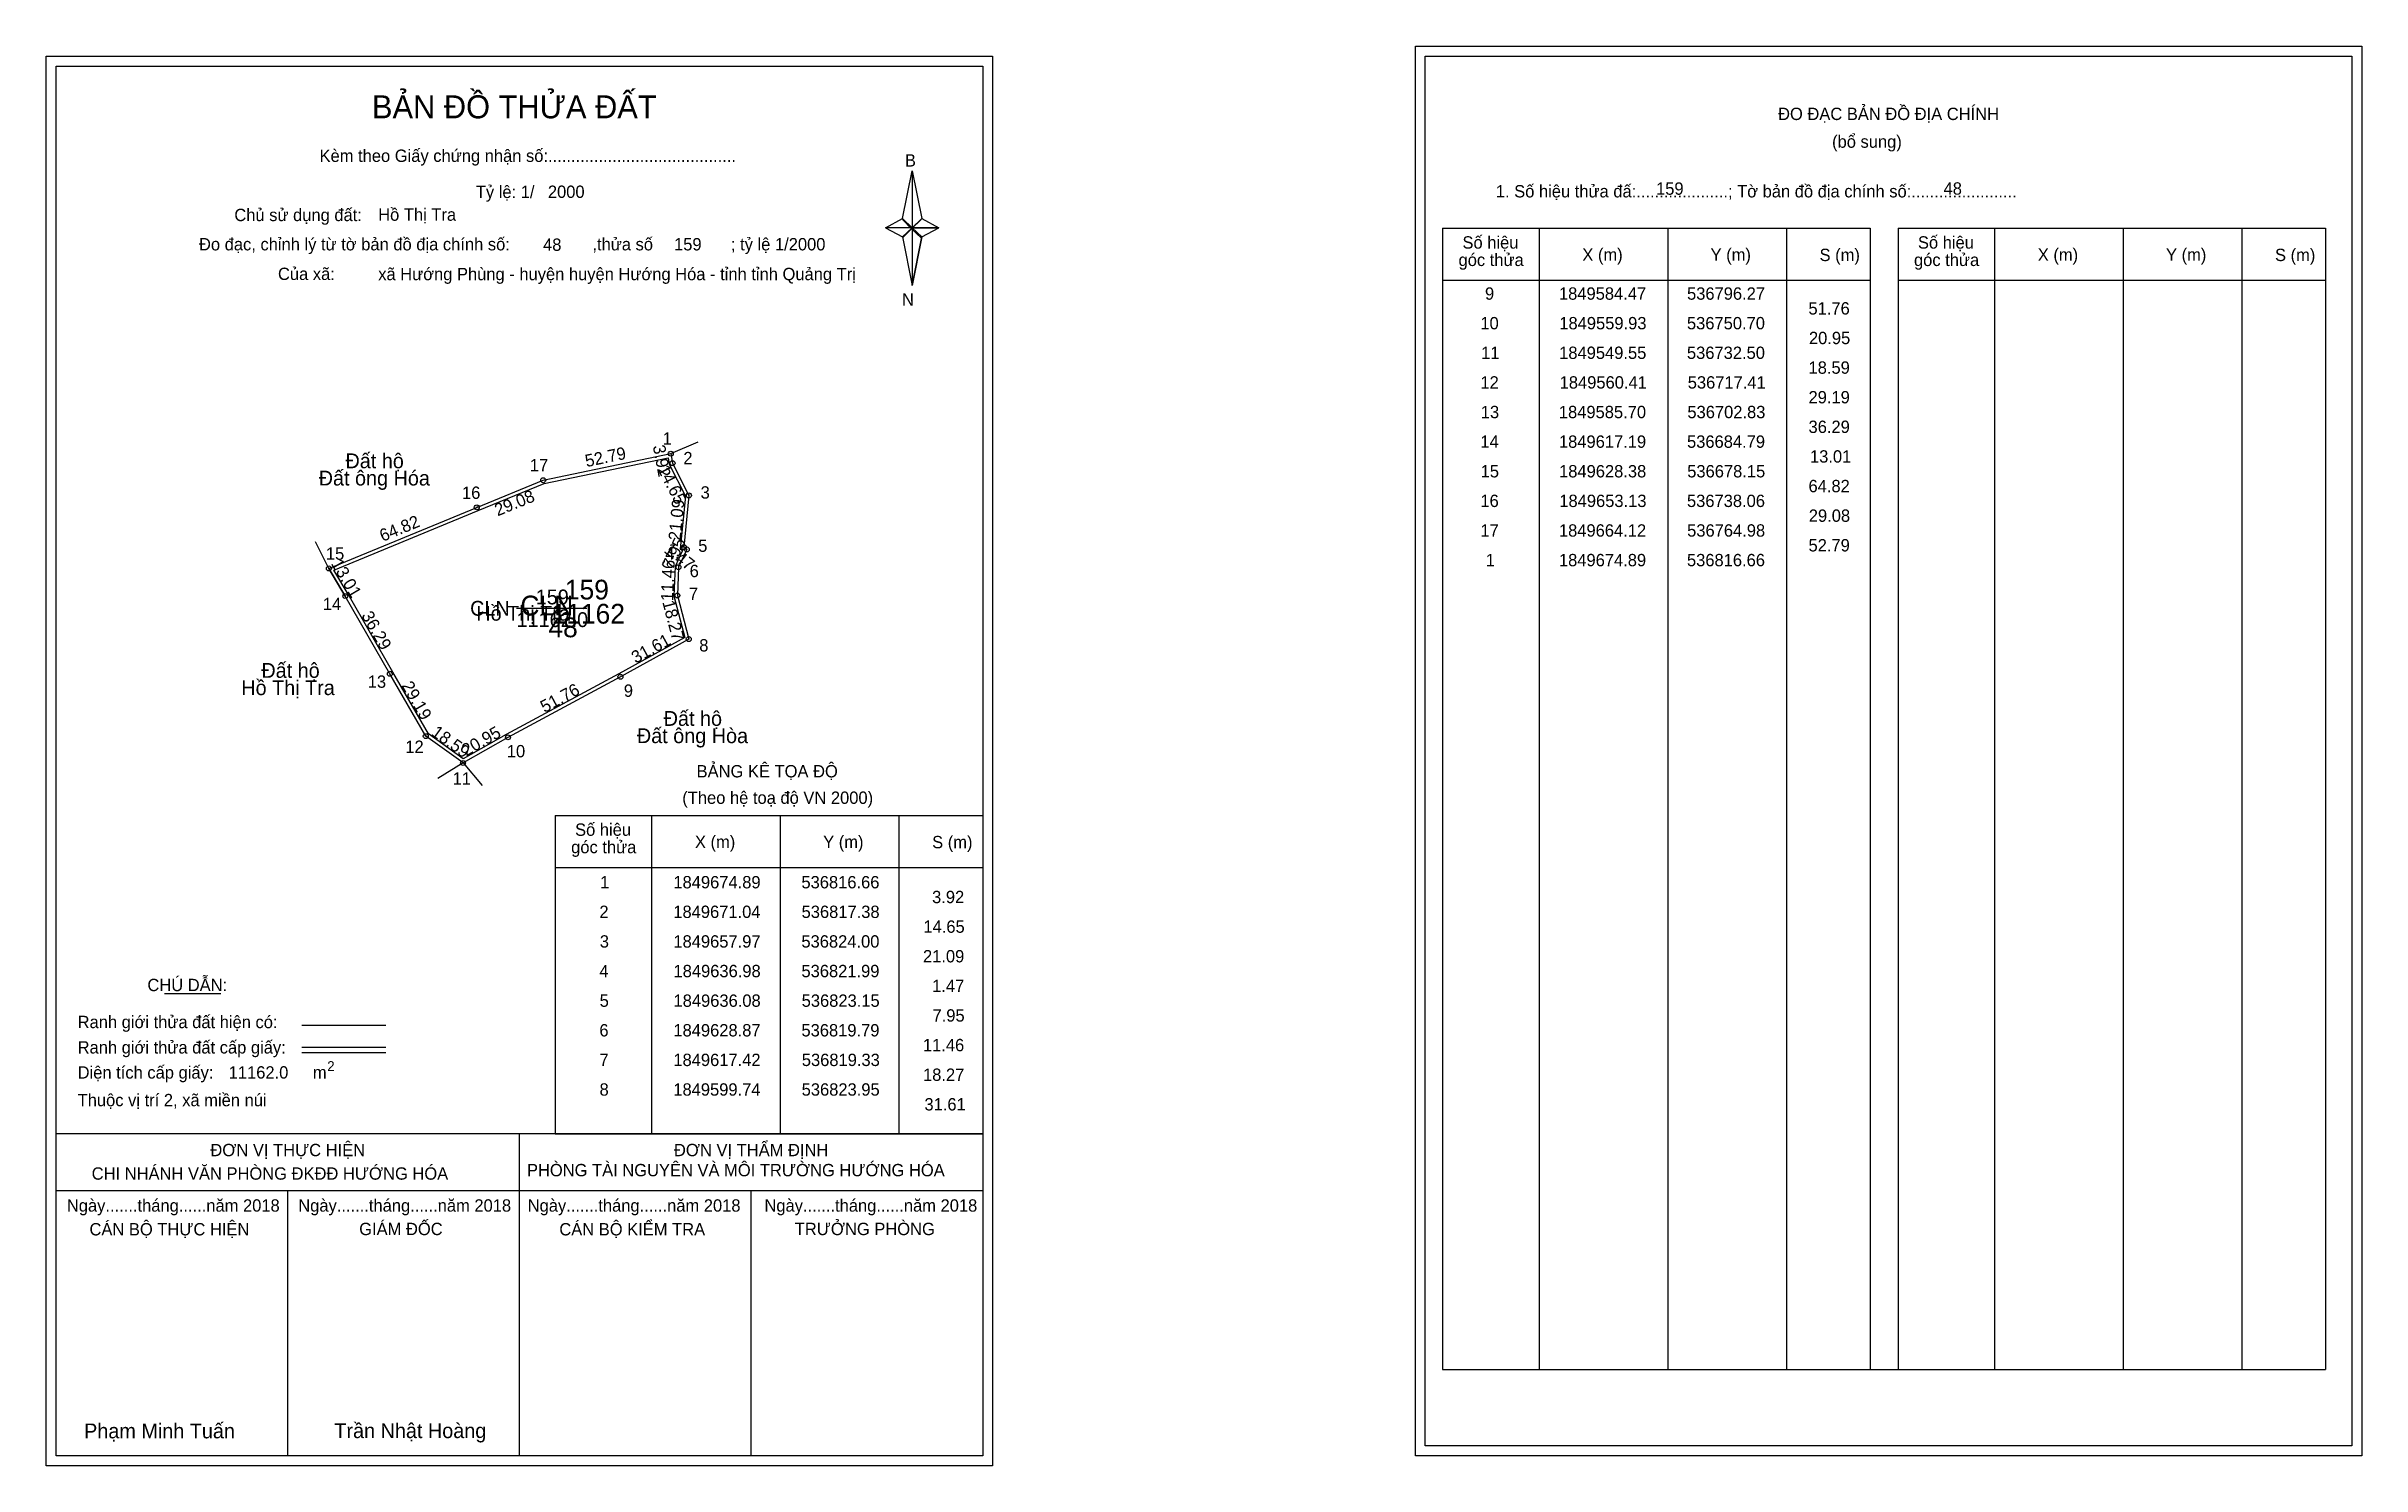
# Model space of a CAD drawing. Extents: x 536564 to 537502, y 1849265 to 1849840.
import ezdxf

# ---------------------------------------------------------------- set-up
doc = ezdxf.new("R2010")
doc.units = 0
for name, color, linetype in [('Level 1', 7, 'Continuous'), ('Level 10', 7, 'Continuous'), ('Level 11', 7, 'Continuous'), ('Level 13', 7, 'Continuous'), ('Level 2', 7, 'Continuous'), ('Level 27', 7, 'Continuous'), ('Level 3', 7, 'Continuous'), ('Level 36', 7, 'Continuous'), ('Level 4', 7, 'Continuous'), ('Level 49', 7, 'Continuous'), ('Level 5', 7, 'Continuous'), ('Level 53', 7, 'Continuous'), ('Level 55', 7, 'Continuous'), ('Level 6', 7, 'Continuous'), ('Level 63', 7, 'Continuous'), ('Level 7', 7, 'Continuous'), ('Level 9', 7, 'Continuous')]:
    doc.layers.add(name, color=color, linetype=linetype)

msp = doc.modelspace()

# ---------------------------------------------------------------- linework, layer by layer
at = {"layer": 'Level 1'}
for p, q in [((536567.67, 1849831.95), (536567.67, 1849831.95)), ((537122.31, 1849835.95), (537122.31, 1849835.95)), ((536910.51, 1849770.18), (536914.45, 1849789.46)), ((536914.45, 1849789.46), (536914.45, 1849766.41)), ((536914.45, 1849789.46), (536918.38, 1849770.18)), ((536903.62, 1849766.41), (536910.51, 1849770.18)), ((536910.51, 1849770.18), (536914.45, 1849766.41)), ((536914.15, 1849765.98), (536910.51, 1849769.74)), ((536914.45, 1849766.41), (536910.51, 1849762.73)), ((536914.15, 1849765.98), (536910.51, 1849762.29)), ((536910.51, 1849762.29), (536914.15, 1849765.98)), ((536910.51, 1849762.73), (536914.45, 1849743.01)), ((536918.09, 1849769.74), (536914.15, 1849765.98)), ((536914.15, 1849765.98), (536918.09, 1849769.74)), ((536918.09, 1849762.29), (536914.15, 1849765.98)), ((536918.38, 1849770.18), (536914.45, 1849766.41)), ((536914.45, 1849766.41), (536914.45, 1849743.01)), ((536914.45, 1849766.41), (536925.27, 1849766.41)), ((536914.45, 1849766.41), (536918.38, 1849762.73)), ((536918.38, 1849762.73), (536914.45, 1849743.01)), ((536918.38, 1849762.73), (536925.27, 1849766.41)), ((537129.38, 1849766.24), (537302.58, 1849766.24)), ((537168.56, 1849303.71), (537168.56, 1849766.24)), ((537220.7, 1849303.71), (537220.7, 1849766.24)), ((537268.65, 1849766.24), (537268.65, 1849303.71)), ((537302.58, 1849766.24), (537302.58, 1849303.71)), ((537313.89, 1849766.24), (537487.1, 1849766.24)), ((537353.07, 1849303.71), (537353.07, 1849766.24)), ((537405.22, 1849303.71), (537405.22, 1849766.24)), ((537453.16, 1849766.24), (537453.16, 1849303.71)), ((537487.1, 1849766.24), (537487.1, 1849303.71)), ((537129.38, 1849745.18), (537302.58, 1849745.18)), ((537313.89, 1849745.18), (537487.1, 1849745.18)), ((536769.86, 1849528.29), (536943.06, 1849528.29)), ((536809.04, 1849399.24), (536809.04, 1849528.29)), ((536861.18, 1849399.24), (536861.18, 1849528.29)), ((536909.12, 1849528.29), (536909.12, 1849399.24)), ((536769.86, 1849507.24), (536943.06, 1849507.24)), ((536611.5, 1849456.08), (536634.31, 1849456.08)), ((536667.23, 1849443.27), (536701.26, 1849443.27)), ((536667.23, 1849434.37), (536701.26, 1849434.37)), ((536667.23, 1849432.18), (536701.26, 1849432.18)), ((536781.32, 1849399.24), (536567.66, 1849399.24)), ((536943.06, 1849399.24), (536733.38, 1849399.24)), ((536755.36, 1849268.8), (536755.36, 1849399.24)), ((536769.86, 1849399.24), (536943.06, 1849399.24)), ((536943.06, 1849376.14), (536567.66, 1849376.14)), ((536661.51, 1849268.8), (536661.51, 1849376.14)), ((536849.21, 1849268.8), (536849.21, 1849376.14)), ((537129.38, 1849303.71), (537487.1, 1849303.71)), ((536943.06, 1849268.8), (536943.06, 1849268.8)), ((537497.71, 1849272.8), (537497.71, 1849272.8))]:
    msp.add_line(p, q, dxfattribs=at)
for points in [[(536910.51, 1849770.18), (536914.45, 1849789.46), (536914.45, 1849766.41)], [(536903.62, 1849766.41), (536910.51, 1849762.73), (536914.45, 1849766.41)], [(536914.45, 1849766.41), (536918.38, 1849770.18), (536925.27, 1849766.41)], [(536914.45, 1849766.41), (536914.45, 1849743.01), (536918.38, 1849762.73)]]:
    msp.add_lwpolyline(points, close=True, dxfattribs=at)
at = {"layer": 'Level 10'}
for p, q in [((536817.38, 1849671.04), (536824, 1849657.97)), ((536678.15, 1849628.38), (536684.79, 1849617.19)), ((536717.41, 1849560.41), (536702.83, 1849585.7))]:
    msp.add_line(p, q, dxfattribs=at)
for points in [[(536738.06, 1849653.13), (536764.98, 1849664.12), (536816.66, 1849674.89), (536817.38, 1849671.04), (536824, 1849657.97), (536821.99, 1849636.98), (536823.15, 1849636.08), (536819.79, 1849628.87), (536819.33, 1849617.42), (536823.95, 1849599.74), (536796.27, 1849584.47), (536750.7, 1849559.93), (536732.5, 1849549.55), (536717.41, 1849560.41), (536702.83, 1849585.7), (536684.79, 1849617.19), (536678.15, 1849628.38)], [(536738.59, 1849651.83), (536765.39, 1849662.78), (536815.55, 1849673.23), (536816.04, 1849670.59), (536822.57, 1849657.7), (536820.52, 1849636.35), (536821.41, 1849635.66), (536818.4, 1849629.21), (536817.92, 1849617.27), (536822.32, 1849600.44), (536795.6, 1849585.7), (536750.02, 1849561.15), (536732.59, 1849551.21), (536718.47, 1849561.37), (536704.04, 1849586.4), (536686, 1849617.9), (536680.18, 1849627.7)]]:
    msp.add_lwpolyline(points, close=True, dxfattribs=at)
at = {"layer": 'Level 11'}
for centre in [(536816.66, 1849674.89), (536817.38, 1849671.04), (536764.98, 1849664.12), (536824, 1849657.97), (536738.06, 1849653.13), (536738.06, 1849653.13), (536819.79, 1849628.87), (536821.99, 1849636.98), (536823.15, 1849636.08), (536678.15, 1849628.38), (536684.79, 1849617.19), (536819.33, 1849617.42), (536823.95, 1849599.74), (536702.83, 1849585.7), (536796.27, 1849584.47), (536717.41, 1849560.41), (536750.7, 1849559.93), (536732.5, 1849549.55)]:
    msp.add_circle(centre, 1, dxfattribs=at)
at = {"layer": 'Level 27'}
for p, q in [((536816.66, 1849674.89), (536827.69, 1849679.61)), ((536678.15, 1849628.38), (536672.78, 1849639.11)), ((536732.5, 1849549.55), (536722.31, 1849543.21)), ((536732.5, 1849549.55), (536740.25, 1849540.39))]:
    msp.add_line(p, q, dxfattribs=at)
at = {"layer": 'Level 3'}
for p, q in [((537129.38, 1849766.24), (537129.38, 1849303.71)), ((537313.89, 1849766.24), (537313.89, 1849303.71)), ((536769.86, 1849528.29), (536769.86, 1849399.24))]:
    msp.add_line(p, q, dxfattribs=at)
at = {"layer": 'Level 63'}
for points in [[(537118.32, 1849839.95), (537501.72, 1849839.95), (537501.72, 1849268.8), (537118.32, 1849268.8)], [(536563.66, 1849835.95), (536947.06, 1849835.95), (536947.06, 1849264.8), (536563.66, 1849264.8)], [(536567.66, 1849831.95), (536943.06, 1849831.95), (536943.06, 1849268.8), (536567.66, 1849268.8)], [(537122.32, 1849835.95), (537497.72, 1849835.95), (537497.72, 1849272.8), (537122.32, 1849272.8)]]:
    msp.add_lwpolyline(points, close=True, dxfattribs=at)
at = {"layer": 'Level 9'}
msp.add_line((536754.16, 1849612.22), (536782.68, 1849612.22), dxfattribs=at)

# ---------------------------------------------------------------- texts
at = {"layer": 'Level 1'}
for s, height, p in [('BẢN ĐỒ THỬA ĐẤT', 9.3313, (536695.6, 1849810.76)), ('ĐO ĐẠC BẢN ĐỒ ĐỊA CHÍNH', 5, (537265.27, 1849810.07)), ('Kèm theo Giấy chứng nhận số:.........................................', 5, (536674.36, 1849793.1)), ('(bổ sung)', 5, (537287.15, 1849798.83)), ('B', 5, (536911.53, 1849791.22)), ('1. Số hiệu thửa đấ:....................; Tờ bản đồ địa chính số:.......................', 5, (537150.93, 1849778.71)), ('Chủ sử dụng đất:', 5, (536639.84, 1849769.11)), ('Đo đạc, chỉnh lý từ tờ bản đồ địa chính số:                  ,thửa số                 ; tỷ lệ 1/2000', 5, (536625.53, 1849757.25)), ('Số hiệu', 5, (537137.41, 1849757.97)), ('Số hiệu', 5, (537321.93, 1849757.97)), ('góc thửa', 5, (537135.82, 1849750.91)), ('X (m)', 5, (537185.97, 1849753.02)), ('Y (m)', 5, (537237.93, 1849753.02)), ('S (m)', 5, (537282.08, 1849752.92)), ('góc thửa', 5, (537320.34, 1849750.91)), ('X (m)', 5, (537370.49, 1849753.02)), ('Y (m)', 5, (537422.44, 1849753.02)), ('S (m)', 5, (537466.6, 1849752.92)), ('Của xã:', 5, (536657.52, 1849745.25)), ('N', 5, (536910.33, 1849734.88)), ('BẢNG KÊ TỌA ĐỘ', 5, (536827.12, 1849543.7)), ('(Theo hệ toạ độ VN 2000)', 5, (536821.32, 1849532.98)), ('góc thửa', 5, (536776.3, 1849512.97)), ('Số hiệu', 5, (536777.89, 1849520.03)), ('X (m)', 5, (536826.45, 1849515.08)), ('Y (m)', 5, (536878.4, 1849515.08)), ('S (m)', 5, (536922.56, 1849514.98)), ('CHÚ DẪN:', 5, (536604.62, 1849457.09)), ('Ranh giới thửa đất hiện có:', 5, (536576.36, 1849442.09)), ('Ranh giới thửa đất cấp giấy:', 5, (536576.36, 1849431.81)), ('Diện tích cấp giấy:', 5, (536576.36, 1849421.65)), ('m', 5, (536671.67, 1849421.69)), ('2', 4, (536677.47, 1849424.71)), ('Thuộc vị trí 2, xã miền núi', 5, (536576.36, 1849410.45)), ('ĐƠN VỊ THỰC HIỆN', 5, (536630.13, 1849390.21)), ('ĐƠN VỊ THẨM ĐỊNH', 5, (536817.94, 1849390.21)), ('CHI NHÁNH VĂN PHÒNG ĐKĐĐ HƯỚNG HÓA', 5, (536582.05, 1849380.69)), ('PHÒNG TÀI NGUYÊN VÀ MÔI TRƯỜNG HƯỚNG HÓA', 5, (536758.39, 1849382.07)), ('Ngày.......tháng......năm 2018', 5, (536572, 1849367.74)), ('Ngày.......tháng......năm 2018', 5, (536665.74, 1849367.74)), ('Ngày.......tháng......năm 2018', 5, (536758.69, 1849367.74)), ('Ngày.......tháng......năm 2018', 5, (536854.61, 1849367.74)), ('CÁN BỘ THỰC HIỆN', 5, (536581.16, 1849358.11)), ('GIÁM ĐỐC', 5, (536690.43, 1849358.23)), ('CÁN BỘ KIỂM TRA', 5, (536771.51, 1849358.11)), ('TRƯỞNG PHÒNG', 5, (536866.89, 1849358.23)), ('Trần Nhật Hoàng', 6, (536680.37, 1849275.98)), ('Phạm Minh Tuấn', 6, (536578.98, 1849275.88))]:
    msp.add_text(s, height=height, dxfattribs=at).set_placement(p)
at = {"layer": 'Level 11'}
msp.add_text('Tỷ lệ: 1/', height=5, dxfattribs=at).set_placement((536737.68, 1849778.47))
at = {"layer": 'Level 13'}
for s, p in [('CLN', (536735.37, 1849609.22)), ('159', (536761.96, 1849613.82)), ('11162.0', (536754.17, 1849604.62))]:
    msp.add_text(s, height=6, dxfattribs=at).set_placement(p)
at = {"layer": 'Level 2'}
msp.add_text('Hồ Thị Tra', height=6, dxfattribs=at).set_placement((536737.88, 1849607.21))
msp.add_text('Hồ Thị Tra', height=6, dxfattribs=at).set_placement((536737.88, 1849607.21))
at = {"layer": 'Level 3'}
msp.add_text('CLN', height=8, dxfattribs=at).set_placement((536755.73, 1849609.35))
at = {"layer": 'Level 36'}
for s, p in [('Đất ông Hóa', (536674.02, 1849661.98)), ('Đất hộ', (536684.87, 1849668.98)), ('Hồ Thị Tra', (536642.65, 1849577.05)), ('Đất hộ', (536650.79, 1849584.05)), ('Đất ông Hòa', (536802.93, 1849557.59)), ('Đất hộ', (536813.79, 1849564.59))]:
    msp.add_text(s, height=6, dxfattribs=at).set_placement(p)
at = {"layer": 'Level 4'}
msp.add_text('159', height=8, dxfattribs=at).set_placement((536773.74, 1849615.79))
msp.add_text('159', height=8, dxfattribs=at).set_placement((536773.74, 1849615.79))
at = {"layer": 'Level 49'}
for s, rotation, p in [('52.79', 11.77183, (536782.51, 1849669.41)), ('3.92', 280.5927, (536809.37, 1849677.95)), ('14.65', 296.86237, (536811.16, 1849668.72)), ('29.08', 22.20757, (536746.52, 1849649.45)), ('64.82', 22.44648, (536699.96, 1849639.12)), ('21.09', 84.53004, (536820.63, 1849639.51)), ('7.95', 65.01357, (536817.39, 1849627.51)), ('13.01', 300.68434, (536678.84, 1849630.36)), ('11.46', 87.6994, (536817.63, 1849615.05)), ('1.47', 322.19347, (536813.55, 1849635.18)), ('36.29', 299.80754, (536691.15, 1849609.31)), ('18.27', 284.64462, (536813.2, 1849614.79)), ('31.61', 28.88385, (536802.46, 1849589.71)), ('29.19', 299.96398, (536707.43, 1849580.92)), ('51.76', 28.30301, (536765.53, 1849569.74)), ('18.59', 324.25812, (536719.27, 1849561.04)), ('20.95', 29.69739, (536733.8, 1849552.13))]:
    msp.add_text(s, height=5, rotation=rotation, dxfattribs=at).set_placement(p)
at = {"layer": 'Level 5'}
msp.add_text('11162', height=8, dxfattribs=at).set_placement((536768.35, 1849606.01))
msp.add_text('11162', height=8, dxfattribs=at).set_placement((536768.35, 1849606.01))
at = {"layer": 'Level 53'}
for s, p in [('9', (537146.53, 1849737.26)), ('1849584.47', (537176.5, 1849737.26)), ('536796.27', (537228.38, 1849737.26)), ('51.76', (537277.58, 1849731.26)), ('10', (537144.66, 1849725.26)), ('1849559.93', (537176.64, 1849725.26)), ('536750.70', (537228.35, 1849725.26)), ('20.95', (537277.78, 1849719.26)), ('11', (537144.98, 1849713.26)), ('1849549.55', (537176.58, 1849713.26)), ('536732.50', (537228.35, 1849713.26)), ('12', (537144.68, 1849701.26)), ('1849560.41', (537176.78, 1849701.26)), ('536717.41', (537228.67, 1849701.26)), ('18.59', (537277.61, 1849707.26)), ('29.19', (537277.61, 1849695.26)), ('13', (537144.83, 1849689.26)), ('1849585.70', (537176.46, 1849689.26)), ('536702.83', (537228.53, 1849689.26)), ('36.29', (537277.61, 1849683.26)), ('14', (537144.65, 1849677.26)), ('1849617.19', (537176.49, 1849677.26)), ('536684.79', (537228.38, 1849677.26)), ('15', (537144.77, 1849665.26)), ('1849628.38', (537176.54, 1849665.26)), ('536678.15', (537228.46, 1849665.26)), ('13.01', (537278.2, 1849671.26)), ('16', (537144.67, 1849653.26)), ('1849653.13', (537176.64, 1849653.26)), ('536738.06', (537228.36, 1849653.26)), ('64.82', (537277.6, 1849659.26)), ('29.08', (537277.72, 1849647.26)), ('17', (537144.69, 1849641.26)), ('1849664.12', (537176.49, 1849641.26)), ('536764.98', (537228.43, 1849641.26)), ('52.79', (537277.61, 1849635.26)), ('1', (537146.82, 1849629.26)), ('1849674.89', (537176.49, 1849629.26)), ('536816.66', (537228.36, 1849629.26)), ('1', (536788.05, 1849498.74)), ('1849674.89', (536817.72, 1849498.74)), ('536816.66', (536869.59, 1849498.74)), ('2', (536787.75, 1849486.74)), ('1849671.04', (536817.69, 1849486.74)), ('536817.38', (536869.66, 1849486.74)), ('3.92', (536922.53, 1849492.74)), ('3', (536787.91, 1849474.74)), ('1849657.97', (536817.72, 1849474.74)), ('536824.00', (536869.58, 1849474.74)), ('14.65', (536919.01, 1849480.74)), ('21.09', (536918.84, 1849468.74)), ('4', (536787.73, 1849462.74)), ('1849636.98', (536817.77, 1849462.74)), ('536821.99', (536869.6, 1849462.74)), ('1.47', (536922.55, 1849456.74)), ('5', (536787.84, 1849450.74)), ('1849636.08', (536817.77, 1849450.74)), ('536823.15', (536869.69, 1849450.74)), ('6', (536787.74, 1849438.74)), ('1849628.87', (536817.72, 1849438.74)), ('536819.79', (536869.6, 1849438.74)), ('7.95', (536922.7, 1849444.74)), ('11.46', (536918.81, 1849432.74)), ('7', (536787.76, 1849426.74)), ('1849617.42', (536817.71, 1849426.74)), ('536819.33', (536869.75, 1849426.74)), ('18.27', (536918.86, 1849420.74)), ('8', (536787.81, 1849414.74)), ('1849599.74', (536817.69, 1849414.74)), ('536823.95', (536869.69, 1849414.74)), ('31.61', (536919.43, 1849408.74))]:
    msp.add_text(s, height=5, dxfattribs=at).set_placement(p)
at = {"layer": 'Level 55'}
for s, height, p in [('1', 0.8, (536816.44, 1849674.89)), ('0', 0.22, (536816.58, 1849674.67)), ('0', 0.22, (536816.58, 1849674.67)), ('0', 0.22, (536816.58, 1849674.67)), ('2', 0.8, (536817.11, 1849671.04)), ('0', 0.22, (536817.3, 1849670.82)), ('17', 0.8, (536764.42, 1849664.12)), ('0', 0.22, (536764.9, 1849663.9)), ('0', 0.22, (536764.9, 1849663.9)), ('3', 0.8, (536823.75, 1849657.97)), ('0', 0.22, (536823.92, 1849657.75)), ('16', 0.8, (536737.49, 1849653.13)), ('0', 0.22, (536737.98, 1849652.91)), ('0', 0.22, (536737.98, 1849652.91)), ('6', 0.8, (536819.52, 1849628.87)), ('4', 0.8, (536821.71, 1849636.98)), ('0', 0.22, (536821.91, 1849636.76)), ('5', 0.8, (536822.89, 1849636.08)), ('0', 0.22, (536823.07, 1849635.86)), ('15', 0.8, (536677.6, 1849628.38)), ('0', 0.22, (536678.07, 1849628.16)), ('0', 0.22, (536678.07, 1849628.16)), ('0', 0.22, (536678.07, 1849628.16)), ('0', 0.22, (536678.07, 1849628.16)), ('0', 0.22, (536819.71, 1849628.65)), ('14', 0.8, (536684.22, 1849617.19)), ('0', 0.22, (536684.71, 1849616.97)), ('0', 0.22, (536684.71, 1849616.97)), ('7', 0.8, (536819.06, 1849617.42)), ('0', 0.22, (536819.25, 1849617.2)), ('8', 0.8, (536823.69, 1849599.74)), ('0', 0.22, (536823.87, 1849599.52)), ('13', 0.8, (536702.29, 1849585.7)), ('0', 0.22, (536702.75, 1849585.48)), ('0', 0.22, (536702.75, 1849585.48)), ('9', 0.8, (536796, 1849584.47)), ('0', 0.22, (536796.19, 1849584.25)), ('12', 0.8, (536716.84, 1849560.41)), ('0', 0.22, (536717.33, 1849560.19)), ('0', 0.22, (536717.33, 1849560.19)), ('10', 0.8, (536750.13, 1849559.93)), ('0', 0.22, (536750.62, 1849559.71)), ('11', 0.8, (536731.98, 1849549.55)), ('0', 0.22, (536732.42, 1849549.33)), ('0', 0.22, (536732.42, 1849549.33)), ('0', 0.22, (536732.42, 1849549.33))]:
    msp.add_text(s, height=height, dxfattribs=at).set_placement(p)
at = {"layer": 'Level 6'}
for s, p in [('2000', (536766.87, 1849778.51)), ('159', (537215.83, 1849779.79)), ('48', (537332.32, 1849779.83)), ('Hồ Thị Tra', (536698.11, 1849769.25)), ('48', (536764.92, 1849757.07)), ('159', (536817.98, 1849757.23)), ('xã Hướng Phùng - huyện huyện Hướng Hóa - tỉnh tỉnh Quảng Trị', (536698.14, 1849745.17)), ('11162.0', (536637.55, 1849421.66))]:
    msp.add_text(s, height=5, dxfattribs=at).set_placement(p)
at = {"layer": 'Level 7'}
msp.add_text('48', height=8, dxfattribs=at).set_placement((536767.07, 1849600.49))
at = {"layer": 'Level 9'}
for s, p in [('1', (536813.35, 1849678.49)), ('17', (536759.58, 1849667.74)), ('2', (536821.75, 1849670.59)), ('16', (536732.08, 1849656.55)), ('3', (536828.75, 1849656.66)), ('5', (536827.77, 1849635.09)), ('15', (536676.94, 1849631.87)), ('4', (536814.4, 1849631.94)), ('6', (536824.3, 1849624.86)), ('7', (536824.01, 1849615.61)), ('14', (536675.69, 1849611.47)), ('8', (536828.2, 1849594.72)), ('13', (536693.89, 1849580.01)), ('9', (536797.64, 1849576.35)), ('12', (536709.12, 1849553.62)), ('10', (536750.24, 1849551.83)), ('11', (536728.26, 1849540.73))]:
    msp.add_text(s, height=5, dxfattribs=at).set_placement(p)

doc.saveas('drawing.dxf')
